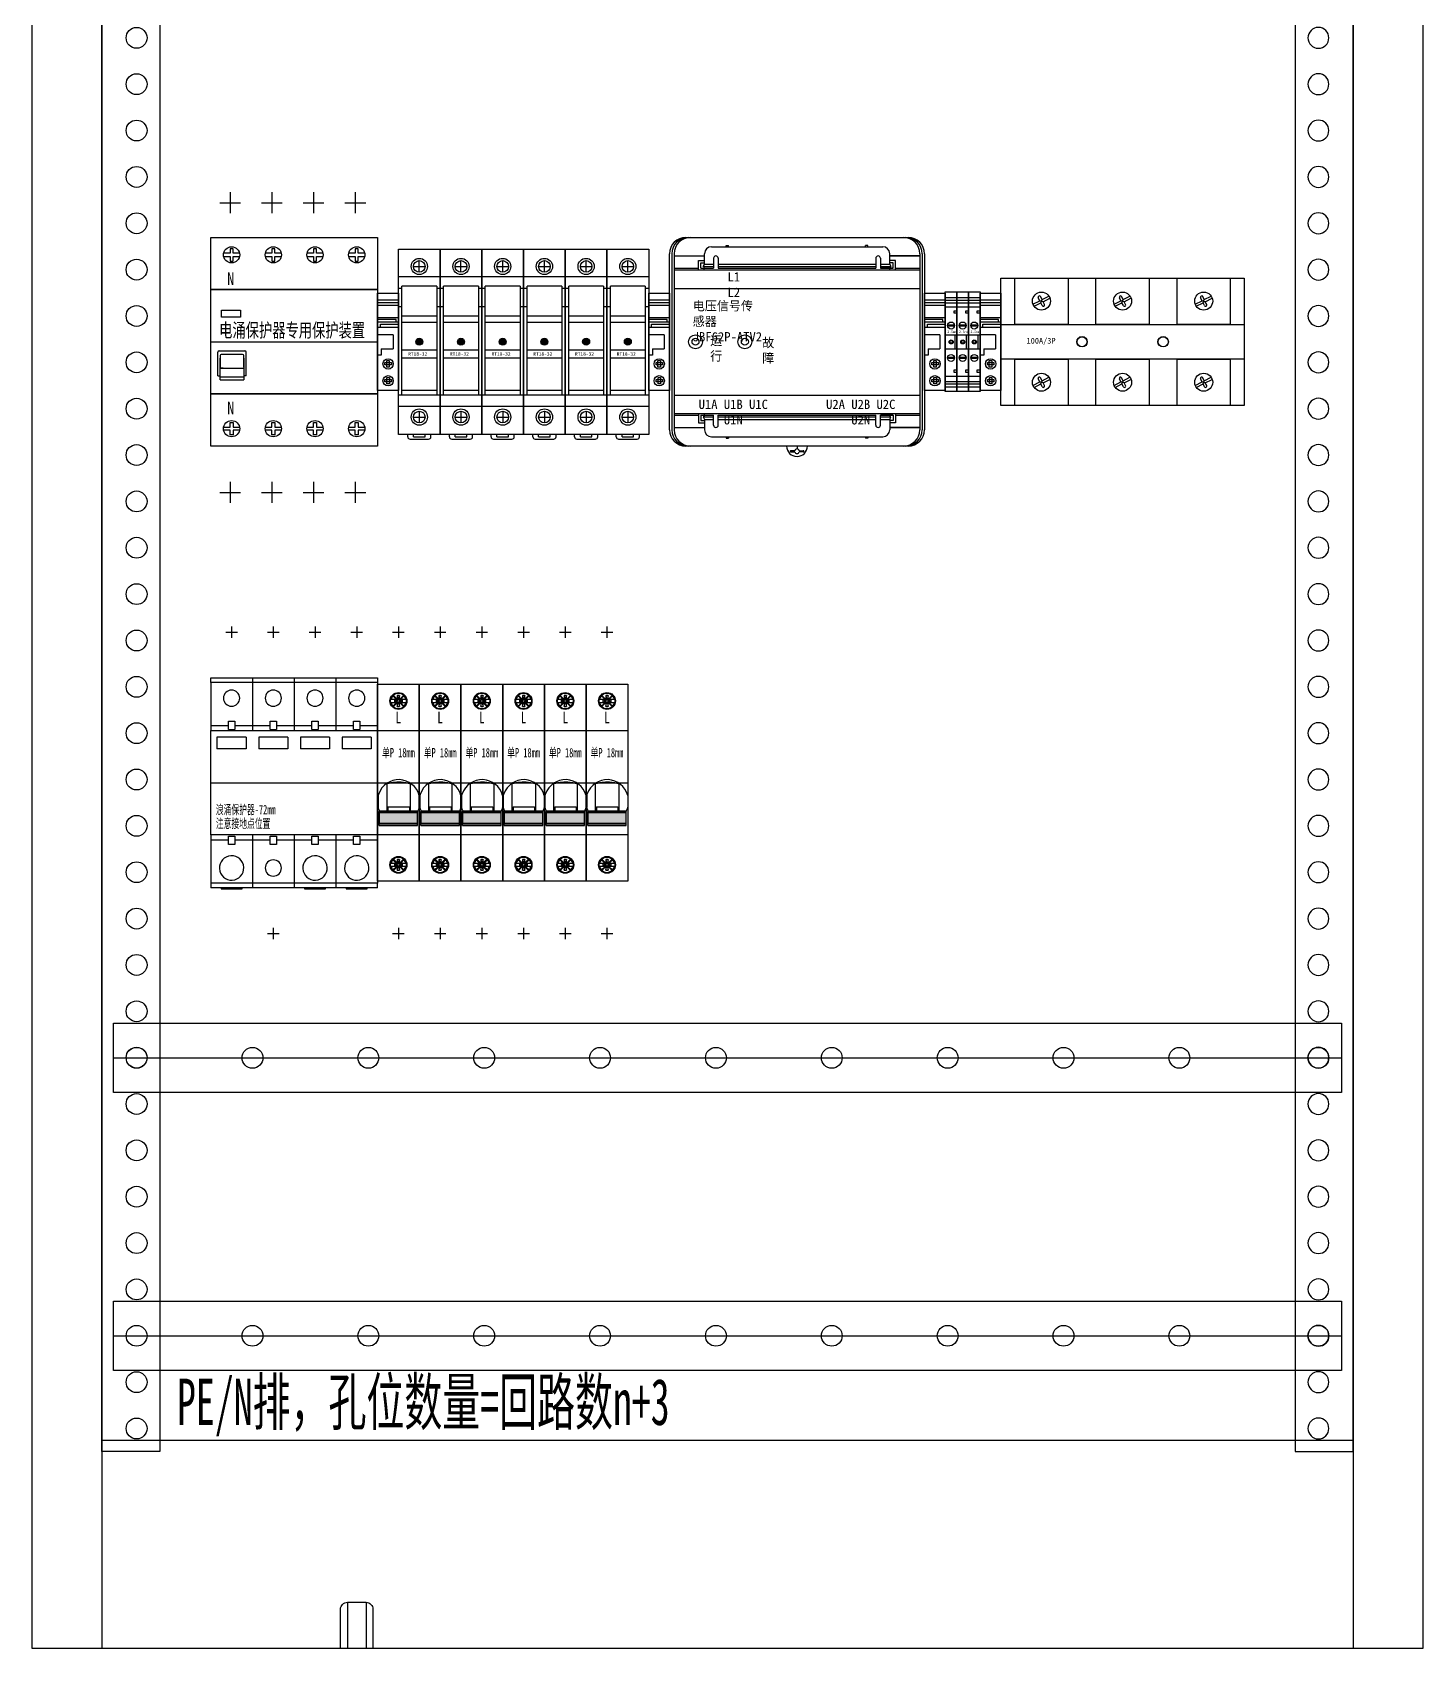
# Model space of a CAD drawing. Extents: x 1471623 to 1472223, y 398457 to 399857.
# Drawn here: x 1471623 to 1472223, y 398457 to 399154 of the extents above; entities that cross this region are included whole.
import ezdxf
from ezdxf.enums import TextEntityAlignment as Align

# ---------------------------------------------------------------- set-up
doc = ezdxf.new("R2010")
doc.units = 0
doc.header["$MEASUREMENT"] = 0
doc.linetypes.add('LYJS-XX', pattern=[0.35, 0.25, -0.1])
for name, color, linetype in [('dian', 7, 'Continuous'), ('LY-JS-BJ', 7, 'Continuous'), ('LY-JS-YQJ', 7, 'Continuous'), ('布置图', 20, 'Continuous'), ('照明平面设备层', 1, 'Continuous')]:
    doc.layers.add(name, color=color, linetype=linetype)
doc.layers.add('LY-二次控制图', color=7, linetype='Continuous', lineweight=18)
doc.styles.add('-宋体', font='', dxfattribs={"width": 0.65})
doc.styles.add('LY-SJ-元器件', font='', dxfattribs={"width": 0.6, "height": 4})
doc.styles.add('宋体', font='', dxfattribs={"width": 0.8, "height": 3.5})
doc.styles.get('-宋体').set_extended_font_data('NSimSun')
doc.styles.get('LY-SJ-元器件').set_extended_font_data('SimSun')
doc.styles.get('宋体').set_extended_font_data('SimSun')

# ---------------------------------------------------------------- blocks, each defined once
blk = doc.blocks.new('A$Ccfe704a4')
for p, q in [((-88.04, -6.11), (-88.04, -6.07)), ((-86.75, -6.15), (-86.75, -6.07)), ((-53.04, -6.11), (-53.04, -6.07)), ((-51.75, -6.15), (-51.75, -6.07)), ((-18.04, -6.11), (-18.04, -6.07)), ((-16.75, -6.15), (-16.75, -6.07)), ((-91.17, -11.31), (-88.21, -9.81)), ((-90.7, -12.2), (-87.76, -10.71)), ((-88.21, -9.81), (-88.87, -8.52)), ((-86.79, -10.22), (-88.21, -9.81)), ((-87.24, -9.32), (-87.9, -8.03)), ((-87.76, -10.71), (-87.24, -9.32)), ((-87.16, -11.89), (-87.76, -10.71)), ((-87.24, -9.32), (-84.33, -7.85)), ((-86.79, -10.22), (-83.88, -8.75)), ((-86.19, -11.4), (-86.79, -10.22)), ((-56.17, -11.31), (-53.21, -9.81)), ((-55.7, -12.2), (-52.76, -10.71)), ((-53.21, -9.81), (-53.87, -8.52)), ((-51.79, -10.22), (-53.21, -9.81)), ((-52.24, -9.32), (-52.9, -8.03)), ((-52.76, -10.71), (-52.24, -9.32)), ((-52.16, -11.89), (-52.76, -10.71)), ((-52.24, -9.32), (-49.33, -7.85)), ((-51.79, -10.22), (-48.88, -8.75)), ((-51.19, -11.4), (-51.79, -10.22)), ((-21.17, -11.31), (-18.21, -9.81)), ((-20.7, -12.2), (-17.76, -10.71)), ((-18.21, -9.81), (-18.87, -8.52)), ((-16.79, -10.22), (-18.21, -9.81)), ((-17.24, -9.32), (-17.9, -8.03)), ((-17.76, -10.71), (-17.24, -9.32)), ((-17.16, -11.89), (-17.76, -10.71)), ((-17.24, -9.32), (-14.33, -7.85)), ((-16.79, -10.22), (-13.88, -8.75)), ((-16.19, -11.4), (-16.79, -10.22)), ((-76, -20), (-64, -20)), ((-88.04, -41.11), (-88.04, -41.07)), ((-86.75, -41.15), (-86.75, -41.07)), ((-53.04, -41.11), (-53.04, -41.07)), ((-51.75, -41.15), (-51.75, -41.07)), ((-18.04, -41.11), (-18.04, -41.07)), ((-16.75, -41.15), (-16.75, -41.07)), ((-91.17, -46.31), (-88.21, -44.81)), ((-90.7, -47.2), (-87.76, -45.71)), ((-88.21, -44.81), (-88.87, -43.52)), ((-86.79, -45.22), (-88.21, -44.81)), ((-87.24, -44.32), (-87.9, -43.03)), ((-87.76, -45.71), (-87.24, -44.32)), ((-87.16, -46.89), (-87.76, -45.71)), ((-87.24, -44.32), (-84.33, -42.85)), ((-86.79, -45.22), (-83.88, -43.75)), ((-86.19, -46.4), (-86.79, -45.22)), ((-56.17, -46.31), (-53.21, -44.81)), ((-55.7, -47.2), (-52.76, -45.71)), ((-53.21, -44.81), (-53.87, -43.52)), ((-51.79, -45.22), (-53.21, -44.81)), ((-52.24, -44.32), (-52.9, -43.03)), ((-52.76, -45.71), (-52.24, -44.32)), ((-52.16, -46.89), (-52.76, -45.71)), ((-52.24, -44.32), (-49.33, -42.85)), ((-51.79, -45.22), (-48.88, -43.75)), ((-51.19, -46.4), (-51.79, -45.22)), ((-21.17, -46.31), (-18.21, -44.81)), ((-20.7, -47.2), (-17.76, -45.71)), ((-18.21, -44.81), (-18.87, -43.52)), ((-16.79, -45.22), (-18.21, -44.81)), ((-17.24, -44.32), (-17.9, -43.03)), ((-17.76, -45.71), (-17.24, -44.32)), ((-17.16, -46.89), (-17.76, -45.71)), ((-17.24, -44.32), (-14.33, -42.85)), ((-16.79, -45.22), (-13.88, -43.75)), ((-16.19, -46.4), (-16.79, -45.22))]:
    blk.add_line(p, q)
for points in [[(-105, 0), (0, 0), (0, -55), (-105, -55)], [(-99, 0), (-76, 0), (-76, -20), (-99, -20)], [(-64, 0), (-41, 0), (-41, -20), (-64, -20)], [(-29, 0), (-6, 0), (-6, -20), (-29, -20)], [(-105, -20), (0, -20), (0, -35), (-105, -35)], [(-99, -35), (-76, -35), (-76, -55), (-99, -55)], [(-64, -35), (-41, -35), (-41, -55), (-64, -55)], [(-29, -35), (-6, -35), (-6, -55), (-29, -55)]]:
    blk.add_lwpolyline(points, close=True)
for centre, radius in [((-87.5, -9.95), 3.88), ((-52.5, -9.95), 3.88), ((-17.5, -9.95), 3.88), ((-70, -27.5), 2.15), ((-35, -27.5), 2.15), ((-87.5, -44.95), 3.88), ((-52.5, -44.95), 3.88), ((-17.5, -44.95), 3.88)]:
    blk.add_circle(centre, radius)
for centre, start, end in [((-88.38, -8.27), 26.85649, 206.85649), ((-86.67, -11.65), 206.85649, 26.85649), ((-53.38, -8.27), 26.85649, 206.85649), ((-51.67, -11.65), 206.85649, 26.85649), ((-18.38, -8.27), 26.85649, 206.85649), ((-16.67, -11.65), 206.85649, 26.85649), ((-88.38, -43.27), 26.85649, 206.85649), ((-86.67, -46.65), 206.85649, 26.85649), ((-53.38, -43.27), 26.85649, 206.85649), ((-51.67, -46.65), 206.85649, 26.85649), ((-18.38, -43.27), 26.85649, 206.85649), ((-16.67, -46.65), 206.85649, 26.85649)]:
    blk.add_arc(centre, 0.545, start, end)
at = {"insert": (-93.93, -25.82), "char_height": 2.5, "width": 3.1179, "attachment_point": 1}
blk.add_mtext('100A/3P', dxfattribs=at)
blk = doc.blocks.new('TC100A 3P')
at = {"color": 6}
for centre in [(35.36, 27.17), (70.36, 27.17)]:
    blk.add_circle(centre, 2.25, dxfattribs=at)
at = {"color": 0}
blk.add_blockref('A$Ccfe704a4', (105.36, 54.67), dxfattribs=at)
blk = doc.blocks.new('端子堵头')
at = {"layer": 'LY-JS-YQJ'}
for p, q in [((0, 39.03), (9, 39.03)), ((0, 37.96), (9, 37.96)), ((0, 36.73), (9, 36.73)), ((0, 35), (0, 24)), ((9, 35), (9, 24)), ((0, 31.48), (9, 31.48)), ((7.97, 30.59), (0, 30.59)), ((0, 29.53), (9, 29.53)), ((1.25, 27.32), (1.25, 28.56)), ((1.25, 28.56), (9, 28.56)), ((7.97, 29.53), (7.97, 30.59)), ((9, 34.58), (9, 33.47)), ((0, 27.32), (9, 27.32)), ((6.66, 24), (0, 24)), ((6.66, 24), (6.66, 18)), ((1.59, 15.27), (0, 15.27)), ((1.59, 18), (1.59, 15.27)), ((1.59, 18), (6.66, 18))]:
    blk.add_line(p, q, dxfattribs=at)
for points in [[(0, 42), (9, 42), (9, 0), (0, 0)], [(3.2, 12.05), (6.01, 12.05), (6.01, 10.99), (3.2, 10.99)], [(5.06, 12.84), (5.06, 10.03), (3.99, 10.03), (3.99, 12.84)], [(3.2, 4.76), (6.01, 4.76), (6.01, 3.69), (3.2, 3.69)], [(5.13, 5.6), (5.13, 2.79), (4.06, 2.79), (4.06, 5.6)]]:
    blk.add_lwpolyline(points, close=True, dxfattribs=at)
for centre in [(4.54, 11.43), (4.54, 4.14)]:
    blk.add_circle(centre, 2.23, dxfattribs=at)
blk = doc.blocks.new('A$C63FD753C')
at = {"layer": 'LY-JS-YQJ'}
for p, q in [((9, 19.03), (14, 19.03)), ((9, 17.96), (14, 17.96)), ((9, 16.73), (14, 16.73)), ((14, 19.03), (19, 19.03)), ((14, 17.96), (19, 17.96)), ((14, 16.73), (19, 16.73)), ((14, 13.21), (12.66, 13.21)), ((12.66, 13.21), (12.66, 12.43)), ((12.66, 12.43), (14, 12.43)), ((19, 13.21), (17.66, 13.21)), ((17.66, 13.21), (17.66, 12.43)), ((17.66, 12.43), (19, 12.43)), ((9, 3), (14, 3)), ((13.07, 3), (13.07, -3)), ((14, 3), (19, 3)), ((18.07, 3), (18.07, -3)), ((9, -3), (14, -3)), ((14, -3), (19, -3)), ((14, -12.33), (12.66, -12.33)), ((12.66, -12.33), (12.66, -13.11)), ((12.66, -13.11), (14, -13.11)), ((19, -12.33), (17.66, -12.33)), ((17.66, -12.33), (17.66, -13.11)), ((17.66, -13.11), (19, -13.11)), ((9, -17.12), (14, -17.12)), ((9, -18.19), (14, -18.19)), ((9, -19.42), (14, -19.42)), ((14, -17.12), (19, -17.12)), ((14, -18.19), (19, -18.19)), ((14, -19.42), (19, -19.42))]:
    blk.add_line(p, q, dxfattribs=at)
at = {"layer": 'LY-JS-YQJ', "color": 30, "true_color": 0xf8991e}
for p, q in [((19, 19.03), (24, 19.03)), ((19, 17.96), (24, 17.96)), ((19, 16.73), (24, 16.73)), ((19, 12.43), (19, 11.32)), ((24, 13.21), (22.66, 13.21)), ((22.66, 13.21), (22.66, 12.43)), ((22.66, 12.43), (24, 12.43)), ((24, 12.43), (24, 11.32)), ((19, 3), (24, 3)), ((23.07, 3), (23.07, -3)), ((19, -3), (24, -3)), ((24, -12.33), (22.66, -12.33)), ((22.66, -12.33), (22.66, -13.11)), ((22.66, -13.11), (24, -13.11)), ((19, -17.12), (24, -17.12)), ((19, -18.19), (24, -18.19)), ((19, -19.42), (24, -19.42))]:
    blk.add_line(p, q, dxfattribs=at)
at = {"layer": 'LY-JS-YQJ'}
for points in [[(9, 21.5), (14, 21.5), (14, -21.5), (9, -21.5)], [(14, 21.5), (19, 21.5), (19, -21.5), (14, -21.5)], [(9, 15), (14, 15), (14, -15), (9, -15)], [(14, 15), (19, 15), (19, -15), (14, -15)], [(10.47, 7.3), (12.53, 7.3), (12.53, 6.79), (10.47, 6.79)], [(15.47, 7.3), (17.53, 7.3), (17.53, 6.79), (15.47, 6.79)], [(10.47, -6.71), (12.53, -6.71), (12.53, -7.23), (10.47, -7.23)], [(15.47, -6.71), (17.53, -6.71), (17.53, -7.23), (15.47, -7.23)]]:
    blk.add_lwpolyline(points, close=True, dxfattribs=at)
at = {"layer": 'LY-JS-YQJ', "color": 30, "true_color": 0xf8991e}
for points in [[(19, 21.5), (24, 21.5), (24, -21.5), (19, -21.5)], [(19, 15), (24, 15), (24, -15), (19, -15)], [(20.47, 7.3), (22.53, 7.3), (22.53, 6.79), (20.47, 6.79)], [(20.47, -6.71), (22.53, -6.71), (22.53, -7.23), (20.47, -7.23)]]:
    blk.add_lwpolyline(points, close=True, dxfattribs=at)
at = {"layer": 'LY-JS-YQJ'}
for centre, radius in [((11.5, 7), 1.5), ((16.5, 7), 1.5), ((11.52, -0.08), 0.879), ((11.52, -0.08), 0.879), ((11.52, -0.08), 0.59), ((16.52, -0.08), 0.879), ((16.52, -0.08), 0.879), ((16.52, -0.08), 0.59), ((11.5, -7), 1.5), ((16.5, -7), 1.5)]:
    blk.add_circle(centre, radius, dxfattribs=at)
at = {"layer": 'LY-JS-YQJ', "color": 30, "true_color": 0xf8991e}
for centre, radius in [((21.5, 7), 1.5), ((21.52, -0.08), 0.879), ((21.52, -0.08), 0.879), ((21.52, -0.08), 0.59), ((21.5, -7), 1.5)]:
    blk.add_circle(centre, radius, dxfattribs=at)
at = {"layer": 'LY-JS-YQJ', "lineweight": -3}
for p in [(0, -21), (24, -21)]:
    blk.add_blockref('端子堵头', p, dxfattribs=at)
at = {"layer": 'LY-JS-YQJ', "char_height": 1, "width": 2.5692, "attachment_point": 1}
for insert in [(9.91, 4.81), (14.91, 4.81)]:
    blk.add_mtext('2.5mm', dxfattribs=dict(at, insert=insert))
at = {"layer": 'LY-JS-YQJ', "color": 30, "true_color": 0xf8991e, "insert": (19.91, 4.81), "char_height": 1, "width": 2.5692, "attachment_point": 1}
blk.add_mtext('2.5mm', dxfattribs=at)
blk = doc.blocks.new('JBF62P-ATV2')
for p, q in [((7, 45), (103, 45)), ((0, -38), (0, 38)), ((1, 38), (1, -38)), ((2, 38), (2, -38)), ((2.07, 37), (15.07, 37)), ((2.07, 37), (15.07, 37)), ((12.5, 31), (12.5, 35)), ((12.5, 35), (15.07, 35)), ((15.07, 33.5), (15.07, 38)), ((18.07, 41), (92, 41)), ((19, 36), (19, 31.7)), ((21, 36), (21, 31.7)), ((24.5, 41.6), (25.5, 41.6)), ((24.5, 41), (24.5, 41.6)), ((24.5, 41.1), (25.5, 41.1)), ((24.5, 41), (24.5, 41.1)), ((25.5, 41), (25.5, 41.6)), ((25.5, 41), (25.5, 41.1)), ((85.5, 41.6), (84.5, 41.6)), ((84.5, 41), (84.5, 41.6)), ((85.5, 41), (85.5, 41.6)), ((89, 36), (89, 31.7)), ((91, 36), (91, 31.7)), ((97.5, 35), (94.93, 35)), ((95, 33.5), (95, 38)), ((95, 37), (108, 37)), ((108, 37), (95, 37)), ((97.5, 31), (97.5, 35)), ((108, 38), (108, -38)), ((109, 38), (109, -38)), ((110, 38), (110, -38)), ((2, 31.7), (12.5, 31.7)), ((2, 31), (108, 31)), ((13.5, 34), (15.07, 34)), ((13.5, 31.7), (13.5, 34)), ((13.5, 31.7), (19, 31.7)), ((14.57, 32.4), (15.07, 33.5)), ((15.07, 32.4), (14.57, 32.4)), ((15, 31), (15, 32.4)), ((15.07, 33.5), (19, 33.5)), ((15.07, 32.4), (19, 32.4)), ((21, 33.5), (89, 33.5)), ((21, 32.4), (89, 32.4)), ((21, 31.7), (89, 31.7)), ((91, 33.5), (95, 33.5)), ((91, 32.4), (95.5, 32.4)), ((91, 31.7), (96.5, 31.7)), ((96.5, 31.7), (91, 31.7)), ((96.5, 34), (94.93, 34)), ((95, 33.5), (95.5, 32.4)), ((95, 31), (95, 32.4)), ((96.5, 31.7), (96.5, 34)), ((97.5, 31.7), (108, 31.7)), ((2, 23), (108, 23)), ((2, -23), (108, -23)), ((2, -31), (108, -31)), ((2, -31.7), (12.5, -31.7)), ((12.5, -31), (12.5, -35)), ((13.5, -31.7), (19, -31.7)), ((13.5, -31.7), (13.5, -34)), ((13.5, -34), (15.07, -34)), ((15.07, -32.4), (14.57, -32.4)), ((14.57, -32.4), (15.07, -33.5)), ((15, -31), (15, -32.4)), ((15.07, -32.4), (19, -32.4)), ((15.07, -33.5), (19, -33.5)), ((15.07, -33.5), (15.07, -38)), ((19, -36), (19, -31.7)), ((21, -36), (21, -31.7)), ((21, -31.7), (89, -31.7)), ((21, -32.4), (89, -32.4)), ((21, -33.5), (89, -33.5)), ((89, -36), (89, -31.7)), ((96.5, -31.7), (91, -31.7)), ((91, -36), (91, -31.7)), ((91, -31.7), (96.5, -31.7)), ((91, -32.4), (95.5, -32.4)), ((91, -33.5), (95, -33.5)), ((96.5, -34), (94.93, -34)), ((95, -31), (95, -32.4)), ((95, -33.5), (95.5, -32.4)), ((95, -33.5), (95, -38)), ((96.5, -31.7), (96.5, -34)), ((97.5, -31), (97.5, -35)), ((97.5, -31.7), (108, -31.7)), ((2.07, -37), (15.07, -37)), ((2.07, -37), (15.07, -37)), ((12.5, -35), (15.07, -35)), ((18.07, -41), (92, -41)), ((24.5, -41), (24.5, -41.6)), ((24.5, -41.6), (25.5, -41.6)), ((25.5, -41), (25.5, -41.6)), ((84.5, -41), (84.5, -41.6)), ((85.5, -41.6), (84.5, -41.6)), ((85.5, -41), (85.5, -41.6)), ((97.5, -35), (94.93, -35)), ((108, -37), (95, -37)), ((95, -37), (108, -37)), ((103, -45), (7, -45)), ((54.03, -47), (52.3, -47)), ((52.3, -47.5), (54.03, -47.5)), ((55, -45), (55, -46.25)), ((55.97, -47), (57.7, -47)), ((57.7, -47.5), (55.97, -47.5))]:
    blk.add_line(p, q)
for centre, radius in [((11.2, 0), 3), ((11.2, 0), 1.5), ((32.5, 0), 3), ((32.5, 0), 1.5)]:
    blk.add_circle(centre, radius)
for centre, radius, start, end in [((7, 38), 7, 90, 180), ((8, 38), 7, 90, 180), ((9, 38), 7, 90, 180), ((101, 38), 7, 0, 90), ((102, 38), 7, 0, 90), ((103, 38), 7, 0, 90), ((18.07, 38), 3, 90, 180), ((20, 36), 1, 0, 180), ((90, 36), 1, 0, 180), ((92, 38), 3, 0, 90), ((7, -38), 7, 180, 270), ((8, -38), 7, 180, 270), ((9, -38), 7, 180, 270), ((18.07, -38), 3, 180, 270), ((20, -36), 1, 180, 0), ((90, -36), 1, 180, 0), ((92, -38), 3, 270, 0), ((101, -38), 7, 270, 0), ((102, -38), 7, 270, 0), ((103, -38), 7, 270, 0), ((55, -45), 4.5, 180, 0), ((52.3, -47.25), 0.25, 90, 270), ((55, -47.25), 1, 14.47751, 165.52249), ((55, -47.25), 1, 14.47751, 165.52249), ((55, -47.25), 1, 14.47751, 165.52249), ((55, -47.25), 1, 194.47751, 345.52249), ((55, -47.25), 1, 270, 345.52249), ((55, -47.25), 1, 270, 345.52249), ((57.7, -47.25), 0.25, 270, 90)]:
    blk.add_arc(centre, radius, start, end)
at = {"char_height": 4}
for s, width, insert, attachment_point in [('L1    L2', 20, (25, 30), 1), ('电压信号传感器\\PJBF62P-ATV2', 27.5, (10, 17.5), 1), ('运行', 7.5, (17.5, 2.5), 1), ('故障', 7.5, (40, 1.63), 1), ('\\pxqc;U1A U1B U1C U1N', 35, (10, -25), 1), ('\\pxqc;U2A U2B U2C U2N', 35, (100, -25), 3)]:
    blk.add_mtext_dynamic_manual_height_columns(s, width=width, gutter_width=12.5, heights=[0], dxfattribs=dict(at, insert=insert, attachment_point=attachment_point))
blk = doc.blocks.new('RT18保险 正视图')
at = {"layer": 'LY-JS-YQJ'}
blk.add_hatch(color=1, dxfattribs=at).paths.add_polyline_path([(1.5, -40, 1), (-1.5, -40, 1)])
for p, q in [((-9, -80), (-9, 0)), ((-9, 0), (9, 0)), ((9, 0), (9, -80)), ((0, -10.01), (0, -5.01)), ((9, -12.01), (-9, -12.01)), ((-2.5, -7.51), (2.5, -7.51)), ((-7.5, -17), (-9, -17)), ((7.5, -16), (-7.5, -16)), ((-7.5, -63), (-7.5, -16)), ((7.5, -16), (7.5, -63)), ((9, -17), (7.5, -17)), ((-7.5, -25), (-9, -25)), ((9, -25), (7.5, -25)), ((7.5, -29), (-7.5, -29)), ((7.5, -31.75), (-7.5, -31.75)), ((-7.5, -43.5), (7.5, -43.5)), ((-7.5, -46.9), (7.5, -46.9)), ((7.5, -61), (-7.5, -61)), ((9, -63), (-9, -63)), ((9, -67.99), (-9, -67.99)), ((-2.5, -72.49), (2.5, -72.49)), ((0, -69.99), (0, -74.99)), ((9, -80), (-9, -80)), ((-5, -81), (-5, -80)), ((-4, -82), (4, -82)), ((-2.5, -81), (-2.5, -80)), ((-2.5, -81), (2.5, -81)), ((2.5, -81), (2.5, -80)), ((5, -81), (5, -80))]:
    blk.add_line(p, q, dxfattribs=at)
for centre, radius in [((0, -7.51), 3.5), ((0, -7.51), 2.5), ((0, -72.49), 3.5), ((0, -72.49), 2.5)]:
    blk.add_circle(centre, radius, dxfattribs=at)
at = {"layer": 'LY-JS-YQJ', "color": 1}
blk.add_circle((0, -40), 1.5, dxfattribs=at)
at = {"layer": 'LY-JS-YQJ'}
for centre, start, end in [((-4, -81), 180, 270), ((4, -81), 270, 0)]:
    blk.add_arc(centre, 1, start, end, dxfattribs=at)
at = {"layer": 'LY-JS-YQJ', "insert": (-4.8, -44.5), "char_height": 1.5, "width": 12.3, "attachment_point": 1}
blk.add_mtext('RT18-32', dxfattribs=at)
blk = doc.blocks.new('RT18-32X-6A')
at = {"layer": 'LY-JS-YQJ'}
blk.add_blockref('RT18保险 正视图', (9, 80), dxfattribs=at)
blk = doc.blocks.new('A$C1DDE3F93')
at = {"layer": 'LY-二次控制图', "lineweight": -3}
for name, p in [('RT18-32X-6A', (9, -40)), ('RT18-32X-6A', (27, -40)), ('RT18-32X-6A', (45, -40)), ('RT18-32X-6A', (63, -40)), ('RT18-32X-6A', (81, -40)), ('RT18-32X-6A', (99, -40)), ('端子堵头', (0, -21)), ('端子堵头', (117, -21))]:
    blk.add_blockref(name, p, dxfattribs=at)
blk = doc.blocks.new('浪涌保护器 72mm-2022.1')
at = {"color": 1, "linetype": 'ByBlock'}
for p, q in [((6.5, 65), (11.5, 65)), ((9, 67.5), (9, 62.5)), ((24.5, 65), (29.5, 65)), ((27, 67.5), (27, 62.5)), ((42.5, 65), (47.5, 65)), ((45, 67.5), (45, 62.5)), ((60.5, 65), (65.5, 65)), ((63, 67.5), (63, 62.5)), ((0, 0), (72, 0)), ((27, -62.5), (27, -67.5)), ((24.5, -65), (29.5, -65))]:
    blk.add_line(p, q, dxfattribs=at)
at = {"color": 0, "linetype": 'Continuous', "lineweight": 25}
for p, q in [((0, 43.3), (0, 45.3)), ((0, 45.3), (18, 45.3)), ((0, 43.3), (0, 22.5)), ((18, 43.3), (0, 43.3)), ((18, 45.3), (18, 22.5)), ((18, 45.3), (36, 45.3)), ((36, 43.3), (18, 43.3)), ((36, 45.3), (54, 45.3)), ((36, 45.3), (36, 22.5)), ((54, 43.3), (36, 43.3)), ((54, 45.3), (72, 45.3)), ((54, 45.3), (54, 22.5)), ((72, 43.3), (54, 43.3)), ((72, 45.3), (72, 43.3)), ((72, 43.3), (72, 22.5)), ((7.65, 24.65), (0, 24.65)), ((7.65, 23), (7.65, 26.65)), ((7.65, 26.65), (10.35, 26.65)), ((10.35, 26.65), (10.35, 23)), ((18, 24.65), (10.35, 24.65)), ((25.65, 24.65), (18, 24.65)), ((25.65, 26.65), (28.35, 26.65)), ((25.65, 23), (25.65, 26.65)), ((28.35, 26.65), (28.35, 23)), ((36, 24.65), (28.35, 24.65)), ((43.65, 24.65), (36, 24.65)), ((43.65, 23), (43.65, 26.65)), ((43.65, 26.65), (46.35, 26.65)), ((46.35, 26.65), (46.35, 23)), ((54, 24.65), (46.35, 24.65)), ((61.65, 24.65), (54, 24.65)), ((61.65, 23), (61.65, 26.65)), ((61.65, 26.65), (64.35, 26.65)), ((64.35, 26.65), (64.35, 23)), ((72, 24.65), (64.35, 24.65)), ((15.3, 19.65), (2.7, 19.65)), ((2.7, 19.65), (2.7, 14.65)), ((15.3, 14.65), (2.7, 14.65)), ((15.3, 19.65), (15.3, 14.65)), ((33.3, 19.65), (20.7, 19.65)), ((20.7, 19.65), (20.7, 14.65)), ((33.3, 14.65), (20.7, 14.65)), ((33.3, 19.65), (33.3, 14.65)), ((51.3, 19.65), (38.7, 19.65)), ((38.7, 19.65), (38.7, 14.65)), ((51.3, 14.65), (38.7, 14.65)), ((51.3, 19.65), (51.3, 14.65)), ((69.3, 19.65), (56.7, 19.65)), ((56.7, 19.65), (56.7, 14.65)), ((69.3, 14.65), (56.7, 14.65)), ((69.3, 19.65), (69.3, 14.65)), ((0, -22.5), (0, -43.3)), ((0, -24.65), (7.65, -24.65)), ((7.65, -26.65), (7.65, -23)), ((10.35, -26.65), (7.65, -26.65)), ((10.35, -23), (10.35, -26.65)), ((10.35, -24.65), (18, -24.65)), ((18, -22.5), (18, -45.3)), ((18, -24.65), (25.65, -24.65)), ((25.65, -26.65), (25.65, -23)), ((28.35, -26.65), (25.65, -26.65)), ((28.35, -23), (28.35, -26.65)), ((28.35, -24.65), (36, -24.65)), ((36, -22.5), (36, -45.3)), ((36, -24.65), (43.65, -24.65)), ((43.65, -26.65), (43.65, -23)), ((46.35, -26.65), (43.65, -26.65)), ((46.35, -23), (46.35, -26.65)), ((46.35, -24.65), (54, -24.65)), ((54, -22.5), (54, -45.3)), ((54, -24.65), (61.65, -24.65)), ((61.65, -26.65), (61.65, -23)), ((64.35, -26.65), (61.65, -26.65)), ((64.35, -23), (64.35, -26.65)), ((64.35, -24.65), (72, -24.65)), ((72, -22.5), (72, -43.3)), ((0, -43.3), (0, -45.3)), ((18, -43.3), (0, -43.3)), ((18, -45.3), (0, -45.3)), ((4.5, -45.3), (4.5, -45.8)), ((4.5, -45.8), (13.5, -45.8)), ((13.5, -45.8), (13.5, -45.3)), ((36, -43.3), (18, -43.3)), ((36, -45.3), (18, -45.3)), ((54, -43.3), (36, -43.3)), ((54, -45.3), (36, -45.3)), ((40.5, -45.3), (40.5, -45.8)), ((40.5, -45.8), (49.5, -45.8)), ((49.5, -45.8), (49.5, -45.3)), ((72, -43.3), (54, -43.3)), ((72, -45.3), (54, -45.3)), ((58.5, -45.3), (58.5, -45.8)), ((58.5, -45.8), (67.5, -45.8)), ((67.5, -45.8), (67.5, -45.3)), ((72, -45.3), (72, -43.3))]:
    blk.add_line(p, q, dxfattribs=at)
at = {"color": 0}
for p, q in [((7.65, 23), (10.35, 23)), ((25.65, 23), (28.35, 23)), ((43.65, 23), (46.35, 23)), ((61.65, 23), (64.35, 23)), ((7.65, -23), (10.35, -23)), ((25.65, -23), (28.35, -23)), ((43.65, -23), (46.35, -23)), ((61.65, -23), (64.35, -23))]:
    blk.add_line(p, q, dxfattribs=at)
at = {"color": 0, "linetype": 'ByBlock'}
blk.add_lwpolyline([(0, 22.5), (72, 22.5), (72, -22.5), (0, -22.5)], close=True, dxfattribs=at)
at = {"color": 0, "linetype": 'Continuous', "lineweight": 25}
for centre, radius, start, end in [((9, 36.52), 3.5, 0, 180), ((9, 36.52), 3.5, 180, 0), ((27, 36.52), 3.5, 0, 180), ((27, 36.52), 3.5, 180, 0), ((45, 36.52), 3.5, 0, 180), ((45, 36.52), 3.5, 180, 0), ((63, 36.52), 3.5, 0, 180), ((63, 36.52), 3.5, 180, 0), ((9, -36.75), 5.25, 93.07126, 273.07126), ((9, -36.75), 5.25, 273.07126, 93.07126), ((27, -36.75), 3.5, 0, 180), ((45, -36.75), 5.25, 93.07126, 273.07126), ((45, -36.75), 5.25, 273.07126, 93.07126), ((63, -36.75), 5.25, 93.07126, 273.07126), ((63, -36.75), 5.25, 273.07126, 93.07126), ((27, -36.75), 3.5, 180, 0)]:
    blk.add_arc(centre, radius, start, end, dxfattribs=at)
at = {"color": 4, "linetype": 'ByBlock', "style": 'LY-SJ-元器件', "width": 0.6}
for s, p in [('浪涌保护器-72mm', (2.21, -13.55)), ('注意接地点位置', (2.21, -19.51))]:
    blk.add_text(s, height=4, dxfattribs=at).set_placement(p)
blk = doc.blocks.new('微端1P-18mm-2022.1')
h = blk.add_hatch(color=0)
h.dxf.hatch_style = 1
h.paths.add_polyline_path([(17.3, -17.47), (17.3, -12.97), (0.7, -12.97), (0.7, -17.47)])
at = {"color": 1}
for p, q in [((6.5, 65), (11.5, 65)), ((9, 67.5), (9, 62.5)), ((0, 0), (18, 0)), ((9, -62.5), (9, -67.5)), ((6.5, -65), (11.5, -65))]:
    blk.add_line(p, q, dxfattribs=at)
at = {"color": 0}
for p, q in [((0, -42.5), (0, 42.5)), ((0, 42.5), (18, 42.5)), ((18, 42.5), (18, -42.5)), ((0, 22.5), (18, 22.5)), ((18, -22.5), (0, -22.5)), ((18, -42.5), (0, -42.5))]:
    blk.add_line(p, q, dxfattribs=at)
at = {"color": 0, "linetype": 'Continuous', "lineweight": 25}
for p, q in [((7.95, 35.91), (5.59, 35.91)), ((6.7, 37.82), (6.49, 37.61)), ((6.49, 37.61), (6.6, 37.5)), ((6.6, 37.5), (8.15, 35.95)), ((6.81, 37.71), (6.7, 37.82)), ((8.39, 36.13), (6.81, 37.71)), ((7.25, 35.91), (7.25, 34.71)), ((7.25, 35.91), (8, 35.46)), ((7.25, 34.71), (8, 35.16)), ((8, 35.46), (8, 35.16)), ((8.25, 35.46), (8, 35.46)), ((8, 35.16), (8.25, 35.16)), ((8.5, 37.66), (8.85, 36.31)), ((8.5, 37.66), (8.5, 36.46)), ((9.5, 37.66), (8.5, 37.66)), ((8.5, 36.46), (8.85, 35.96)), ((9.15, 36.31), (8.85, 36.31)), ((8.85, 36.31), (8.85, 35.96)), ((9.5, 37.66), (9.15, 36.31)), ((9.5, 36.46), (9.15, 35.96)), ((9.15, 35.96), (9.15, 36.31)), ((9.5, 36.46), (9.5, 37.66)), ((11.19, 37.71), (9.61, 36.13)), ((10, 35.46), (9.75, 35.46)), ((9.75, 35.16), (10, 35.16)), ((9.85, 35.95), (11.4, 37.5)), ((10.75, 35.91), (10, 35.46)), ((10, 35.16), (10, 35.46)), ((10.75, 34.71), (10, 35.16)), ((12.42, 35.91), (10.05, 35.91)), ((10.75, 34.71), (10.75, 35.91)), ((11.3, 37.82), (11.19, 37.71)), ((11.51, 37.61), (11.3, 37.82)), ((11.4, 37.5), (11.51, 37.61)), ((5.58, 34.71), (7.95, 34.71)), ((6.6, 33.12), (6.49, 33.01)), ((6.49, 33.01), (6.7, 32.8)), ((8.15, 34.67), (6.6, 33.12)), ((6.7, 32.8), (6.81, 32.91)), ((6.81, 32.91), (8.39, 34.49)), ((8.5, 34.16), (8.85, 34.65)), ((8.5, 32.96), (8.85, 34.31)), ((8.5, 34.16), (8.5, 32.96)), ((8.5, 32.96), (9.5, 32.96)), ((8.85, 34.65), (8.85, 34.31)), ((8.85, 34.31), (9.15, 34.31)), ((9, 31.81), (9, 32.06)), ((9.15, 34.31), (9.15, 34.66)), ((9.5, 34.16), (9.15, 34.66)), ((9.15, 34.31), (9.5, 32.96)), ((9.5, 32.96), (9.5, 34.16)), ((9.61, 34.49), (11.19, 32.91)), ((11.4, 33.12), (9.85, 34.67)), ((10.05, 34.71), (12.41, 34.71)), ((11.19, 32.91), (11.3, 32.8)), ((11.3, 32.8), (11.51, 33.01)), ((11.51, 33.01), (11.4, 33.12)), ((0.25, -5.47), (0.25, -10.49)), ((4.1, -12.22), (4.1, -0.35)), ((14.1, -0.35), (14.1, -12.22)), ((17.95, -5.47), (17.95, -10.49)), ((0.7, -12.22), (0.7, -12.44)), ((17.3, -12.22), (0.7, -12.22)), ((17.3, -12.44), (0.7, -12.44)), ((0.7, -18.44), (0.7, -12.44)), ((17.3, -12.97), (0.7, -12.97)), ((0.7, -12.97), (0.7, -17.47)), ((4.45, -10.38), (13.75, -10.38)), ((4.45, -10.38), (4.45, -12.22)), ((13.75, -10.38), (13.75, -12.22)), ((17.3, -12.44), (17.3, -12.22)), ((17.3, -18.44), (17.3, -12.44)), ((17.3, -17.47), (17.3, -12.97)), ((0.7, -17.47), (17.3, -17.47)), ((0.7, -18.13), (17.3, -18.13)), ((0.7, -18.44), (17.3, -18.44)), ((7.95, -34.8), (5.59, -34.8)), ((6.7, -32.89), (6.49, -33.1)), ((6.49, -33.1), (6.6, -33.21)), ((6.6, -33.21), (8.15, -34.76)), ((6.81, -33), (6.7, -32.89)), ((8.39, -34.58), (6.81, -33)), ((7.25, -34.8), (7.25, -36)), ((7.25, -34.8), (8, -35.25)), ((8.5, -33.05), (8.85, -34.4)), ((8.5, -33.05), (8.5, -34.25)), ((9.5, -33.05), (8.5, -33.05)), ((8.5, -34.25), (8.85, -34.75)), ((9.15, -34.4), (8.85, -34.4)), ((8.85, -34.4), (8.85, -34.75)), ((9.5, -33.05), (9.15, -34.4)), ((9.5, -34.25), (9.15, -34.75)), ((9.15, -34.75), (9.15, -34.4)), ((9.5, -34.25), (9.5, -33.05)), ((11.19, -33), (9.61, -34.58)), ((9.85, -34.76), (11.4, -33.21)), ((10.75, -34.8), (10, -35.25)), ((12.42, -34.8), (10.05, -34.8)), ((10.75, -36), (10.75, -34.8)), ((11.3, -32.89), (11.19, -33)), ((11.51, -33.1), (11.3, -32.89)), ((11.4, -33.21), (11.51, -33.1)), ((5.58, -36), (7.95, -36)), ((6.6, -37.59), (6.49, -37.7)), ((6.49, -37.7), (6.7, -37.91)), ((8.15, -36.04), (6.6, -37.59)), ((6.7, -37.91), (6.81, -37.8)), ((6.81, -37.8), (8.39, -36.22)), ((7.25, -36), (8, -35.55)), ((8, -35.25), (8, -35.55)), ((8.25, -35.25), (8, -35.25)), ((8, -35.55), (8.25, -35.55)), ((8.5, -36.55), (8.85, -36.05)), ((8.5, -37.75), (8.85, -36.4)), ((8.5, -36.55), (8.5, -37.75)), ((8.5, -37.75), (9.5, -37.75)), ((8.85, -36.05), (8.85, -36.4)), ((8.85, -36.4), (9.15, -36.4)), ((9, -38.9), (9, -38.65)), ((9.15, -36.4), (9.15, -36.05)), ((9.5, -36.55), (9.15, -36.05)), ((9.15, -36.4), (9.5, -37.75)), ((9.5, -37.75), (9.5, -36.55)), ((9.61, -36.22), (11.19, -37.8)), ((10, -35.25), (9.75, -35.25)), ((9.75, -35.55), (10, -35.55)), ((11.4, -37.59), (9.85, -36.04)), ((10, -35.55), (10, -35.25)), ((10.75, -36), (10, -35.55)), ((10.05, -36), (12.41, -36)), ((11.19, -37.8), (11.3, -37.91)), ((11.3, -37.91), (11.51, -37.7)), ((11.51, -37.7), (11.4, -37.59))]:
    blk.add_line(p, q, dxfattribs=at)
for points in [[(8.85, 35.96, -0.008657), (8.83, 35.88, -0.023793), (8.8, 35.81, -0.091571), (8.7, 35.65, -0.078411), (8.54, 35.53, -0.073505), (8.41, 35.48, -0.017685), (8.36, 35.47, -0.010456), (8.3, 35.46, -0.005778), (8.25, 35.46)], [(8.25, 35.16, -0.00869), (8.33, 35.15, -0.023887), (8.41, 35.14, -0.086312), (8.57, 35.07, -0.089889), (8.74, 34.92, -0.067544), (8.8, 34.81, -0.017754), (8.82, 34.76, -0.010496), (8.84, 34.71, -0.005799), (8.85, 34.65)], [(9.75, 35.46, -0.008656), (9.67, 35.47, -0.023792), (9.59, 35.48, -0.085963), (9.43, 35.54, -0.089526), (9.26, 35.69, -0.067272), (9.2, 35.81, -0.017683), (9.18, 35.86, -0.010455), (9.16, 35.91, -0.005777), (9.15, 35.96)], [(9.15, 34.66, -0.008657), (9.17, 34.74, -0.023793), (9.2, 34.81, -0.091571), (9.3, 34.96, -0.078412), (9.46, 35.09, -0.073501), (9.59, 35.14, -0.017684), (9.64, 35.15, -0.010456), (9.7, 35.15, -0.005777), (9.75, 35.16)], [(17.95, -5.47, 0.325898), (9.48, 1.36, 0.327549), (0.48, -4.75, 0.019903), (0.25, -5.47)], [(4.1, -0.35, -0.057791), (7.63, 0.35, -0.021426), (9.1, 0.42)], [(9.1, 0.42, -0.062866), (13.22, -0.09, -0.011925), (13.81, -0.26, -0.00278), (14.1, -0.35)], [(0.95, -12.22, -0.004985), (0.8, -11.97, -0.030991), (0.56, -11.44, -0.01067), (0.46, -11.16, -0.005787), (0.39, -10.94, -0.003458), (0.32, -10.72, -0.001919), (0.25, -10.49)], [(17.95, -10.49, -0.002854), (17.85, -10.83, -0.004585), (17.78, -11.05, -0.019111), (17.6, -11.55, -0.037551), (17.32, -12.12, -0.002555), (17.26, -12.22)], [(8.85, -34.75, -0.008657), (8.83, -34.83, -0.023793), (8.8, -34.9, -0.091571), (8.7, -35.05, -0.078411), (8.54, -35.18, -0.073505), (8.41, -35.23, -0.017685), (8.36, -35.24, -0.010456), (8.3, -35.24, -0.005778), (8.25, -35.25)], [(9.75, -35.25, -0.008656), (9.67, -35.24, -0.023792), (9.59, -35.23, -0.085963), (9.43, -35.16, -0.089526), (9.26, -35.01, -0.067272), (9.2, -34.9, -0.017683), (9.18, -34.85, -0.010455), (9.16, -34.8, -0.005777), (9.15, -34.75)], [(8.25, -35.55, -0.00869), (8.33, -35.56, -0.023887), (8.41, -35.57, -0.086312), (8.57, -35.63, -0.089889), (8.74, -35.79, -0.067544), (8.8, -35.9, -0.017754), (8.82, -35.95, -0.010496), (8.84, -36, -0.005799), (8.85, -36.05)], [(9.15, -36.05, -0.008657), (9.17, -35.97, -0.023793), (9.2, -35.9, -0.091571), (9.3, -35.74, -0.078412), (9.46, -35.62, -0.073501), (9.59, -35.57, -0.017684), (9.64, -35.56, -0.010456), (9.7, -35.55, -0.005777), (9.75, -35.55)]]:
    blk.add_lwpolyline(points, format="xyb", dxfattribs=at)
at = {"color": 0}
for centre, radius in [((9, 35.31), 3.64), ((9, 35.31), 3.39), ((9, -35.4), 3.64), ((9, -35.4), 3.39)]:
    blk.add_circle(centre, radius, dxfattribs=at)
at = {"color": 0, "linetype": 'Continuous', "lineweight": 25}
for centre in [(9, 35.31), (9, -35.4)]:
    blk.add_circle(centre, 3.5, dxfattribs=at)
for centre, radius, start, end in [((9, 35.31), 3.25, 137.64536, 169.36129), ((9, 35.31), 3.25, 47.64536, 132.35464), ((7.95, 36.46), 0.552, 270, 359.99998), ((10.05, 36.46), 0.552, 180, 270), ((9, 35.31), 3.25, 10.63871, 42.35464), ((9, 35.31), 3.25, 190.63871, 222.35464), ((9, 35.31), 3.25, 227.64536, 312.35465), ((7.95, 34.16), 0.552, 0, 89.99998), ((10.05, 34.16), 0.552, 90, 180.00002), ((9, 35.31), 3.25, 317.64536, 349.36129), ((9, -35.4), 3.25, 137.64536, 169.36129), ((9, -35.4), 3.25, 47.64536, 132.35464), ((7.95, -34.25), 0.552, 270, 359.99998), ((10.05, -34.25), 0.552, 180, 270), ((9, -35.4), 3.25, 10.63871, 42.35464), ((9, -35.4), 3.25, 190.63871, 222.35464), ((9, -35.4), 3.25, 227.64536, 312.35465), ((7.95, -36.55), 0.552, 0, 89.99998), ((10.05, -36.55), 0.552, 90, 180.00002), ((9, -35.4), 3.25, 317.64536, 349.36129)]:
    blk.add_arc(centre, radius, start, end, dxfattribs=at)
at = {"color": 0, "style": 'LY-SJ-元器件', "width": 0.7}
blk.add_text('L', height=5, dxfattribs=at).set_placement((9, 28.16), align=Align.MIDDLE)
at = {"color": 1, "style": 'LY-SJ-元器件', "width": 0.6}
blk.add_text('单P 18mm', height=4, dxfattribs=at).set_placement((9, 13.08), align=Align.MIDDLE)
blk = doc.blocks.new('后备保护-72mm-2022.1')
at = {"color": 1}
for p, q in [((8.37, 64.5), (8.37, 55.5)), ((26.37, 64.5), (26.37, 55.5)), ((44.37, 64.5), (44.37, 55.5)), ((62.37, 64.5), (62.37, 55.5)), ((3.87, 60), (12.87, 60)), ((21.87, 60), (30.87, 60)), ((39.87, 60), (48.87, 60)), ((57.87, 60), (66.87, 60)), ((8.37, -60.5), (8.37, -69.5)), ((26.37, -60.5), (26.37, -69.5)), ((44.37, -60.5), (44.37, -69.5)), ((62.37, -60.5), (62.37, -69.5)), ((3.87, -65), (12.87, -65)), ((21.87, -65), (30.87, -65)), ((39.87, -65), (48.87, -65)), ((57.87, -65), (66.87, -65))]:
    blk.add_line(p, q, dxfattribs=at)
at = {"color": 0}
for p, q in [((3.11, -14.72), (3.11, -4.45)), ((3.5, -3.96), (14.73, -3.96)), ((4.05, -5.96), (4.05, -10.98)), ((13.75, -5.46), (4.55, -5.46)), ((14.25, -10.98), (14.25, -5.96)), ((15.23, -14.72), (15.23, -4.46)), ((4.05, -16.39), (4.05, -7.09)), ((4.05, -11.45), (14.25, -11.45)), ((5.39, -11.45), (4.05, -11.45)), ((14.25, -7.09), (14.25, -16.39)), ((3.11, -14.72), (4.05, -14.72)), ((4.05, -15.09), (14.25, -15.09)), ((4.05, -16.39), (14.25, -16.39)), ((15.23, -14.72), (14.25, -14.72))]:
    blk.add_line(p, q, dxfattribs=at)
for points in [[(8.32, 38.18), (5.57, 38.18)], [(5.57, 36.82), (8.32, 36.82)], [(9.68, 38.18), (9.68, 40.13), (8.32, 40.13), (8.32, 38.18)], [(8.32, 36.82), (8.32, 34.79), (9.68, 34.79), (9.68, 36.82)], [(12.43, 38.18), (9.68, 38.18)], [(9.68, 36.82), (12.43, 36.82)], [(26.32, 38.18), (23.57, 38.18)], [(23.57, 36.82), (26.32, 36.82)], [(27.68, 38.18), (27.68, 40.13), (26.32, 40.13), (26.32, 38.18)], [(26.32, 36.82), (26.32, 34.79), (27.68, 34.79), (27.68, 36.82)], [(30.43, 38.18), (27.68, 38.18)], [(27.68, 36.82), (30.43, 36.82)], [(44.32, 38.18), (41.57, 38.18)], [(41.57, 36.82), (44.32, 36.82)], [(45.68, 38.18), (45.68, 40.13), (44.32, 40.13), (44.32, 38.18)], [(44.32, 36.82), (44.32, 34.79), (45.68, 34.79), (45.68, 36.82)], [(48.43, 38.18), (45.68, 38.18)], [(45.68, 36.82), (48.43, 36.82)], [(62.32, 38.18), (59.57, 38.18)], [(59.57, 36.82), (62.32, 36.82)], [(63.68, 38.18), (63.68, 40.13), (62.32, 40.13), (62.32, 38.18)], [(62.32, 36.82), (62.32, 34.79), (63.68, 34.79), (63.68, 36.82)], [(66.43, 38.18), (63.68, 38.18)], [(63.68, 36.82), (66.43, 36.82)], [(8.32, -36.82), (8.32, -34.79), (9.68, -34.79), (9.68, -36.82)], [(26.32, -36.82), (26.32, -34.79), (27.68, -34.79), (27.68, -36.82)], [(44.32, -36.82), (44.32, -34.79), (45.68, -34.79), (45.68, -36.82)], [(62.32, -36.82), (62.32, -34.79), (63.68, -34.79), (63.68, -36.82)], [(5.57, -36.82), (8.32, -36.82)], [(8.32, -38.18), (5.57, -38.18)], [(9.68, -38.18), (9.68, -40.13), (8.32, -40.13), (8.32, -38.18)], [(9.68, -36.82), (12.43, -36.82)], [(12.43, -38.18), (9.68, -38.18)], [(23.57, -36.82), (26.32, -36.82)], [(26.32, -38.18), (23.57, -38.18)], [(27.68, -38.18), (27.68, -40.13), (26.32, -40.13), (26.32, -38.18)], [(27.68, -36.82), (30.43, -36.82)], [(30.43, -38.18), (27.68, -38.18)], [(41.57, -36.82), (44.32, -36.82)], [(44.32, -38.18), (41.57, -38.18)], [(45.68, -38.18), (45.68, -40.13), (44.32, -40.13), (44.32, -38.18)], [(45.68, -36.82), (48.43, -36.82)], [(48.43, -38.18), (45.68, -38.18)], [(59.57, -36.82), (62.32, -36.82)], [(62.32, -38.18), (59.57, -38.18)], [(63.68, -38.18), (63.68, -40.13), (62.32, -40.13), (62.32, -38.18)], [(63.68, -36.82), (66.43, -36.82)], [(66.43, -38.18), (63.68, -38.18)]]:
    blk.add_lwpolyline(points)
for centre in [(9, 37.5), (27, 37.5), (45, 37.5), (63, 37.5), (9, -37.5), (27, -37.5), (45, -37.5), (63, -37.5)]:
    blk.add_circle(centre, 3.5)
for centre, start, end in [((3.61, -4.45), 90, 180), ((4.55, -5.96), 90, 180), ((13.75, -5.96), 0, 90), ((14.73, -4.46), 0, 90)]:
    blk.add_arc(centre, 0.5, start, end, dxfattribs=at)
at = {"layer": 'dian', "color": 0, "ltscale": 0.5}
for points in [[(0, 45), (72, 45), (72, 22.5), (0, 22.5)], [(72, -22.5), (0, -22.5), (0, 22.5), (72, 22.5)], [(4.63, 13.63), (12.84, 13.63), (12.84, 10.63), (4.63, 10.63)], [(0, -22.5), (72, -22.5), (72, -45), (0, -45)]]:
    blk.add_lwpolyline(points, close=True, dxfattribs=at)
at = {"layer": '照明平面设备层'}
blk.add_line((0, 0), (72, 0), dxfattribs=at)
at = {"style": '-宋体', "width": 0.8}
for p in [(7.13, 24.44), (7.13, -31.32)]:
    blk.add_text('N', height=5.47, dxfattribs=at).set_placement(p)
at = {"color": 0, "style": '-宋体', "width": 0.7}
blk.add_text('电涌保护器专用保护装置', height=6, dxfattribs=at).set_placement((35.13, 1.99), align=Align.CENTER)
blk = doc.blocks.new('*U19')
at = {"layer": 'LY-JS-BJ', "color": 6}
blk.add_circle((0, 0), 4.5, dxfattribs=at)
blk = doc.blocks.new('*U20')
at = {"layer": 'LY-JS-BJ', "color": 0, "linetype": 'ByBlock', "lineweight": -2, "transparency": 16777216}
for p in [(0, 0), (0, -20), (0, -40), (0, -60), (0, -80), (0, -100), (0, -120), (0, -140), (0, -160), (0, -180), (0, -200), (0, -220), (0, -240), (0, -260), (0, -280), (0, -300), (0, -320), (0, -340), (0, -360), (0, -380), (0, -400), (0, -420), (0, -440), (0, -460), (0, -480), (0, -500), (0, -520), (0, -540), (0, -560), (0, -580), (0, -600), (0, -620), (0, -640), (0, -660), (0, -680), (0, -700), (0, -720), (0, -740), (0, -760), (0, -780), (0, -800), (0, -820), (0, -840), (0, -860), (0, -880), (0, -900), (0, -920), (0, -940), (0, -960), (0, -980), (0, -1000), (0, -1020), (0, -1040), (0, -1060), (0, -1080), (0, -1100), (0, -1120), (0, -1140), (0, -1160), (0, -1180)]:
    blk.add_blockref('*U19', p, dxfattribs=at)
blk = doc.blocks.new('*U21')
at = {"layer": 'LY-JS-BJ', "color": 0}
blk.add_circle((0, 0), 4.5, dxfattribs=at)
blk = doc.blocks.new('*U22')
at = {"layer": 'LY-JS-BJ', "color": 0, "linetype": 'ByBlock', "lineweight": -2, "transparency": 16777216}
for p in [(0, 0), (50, 0), (100, 0), (150, 0), (200, 0), (250, 0), (300, 0), (350, 0), (400, 0)]:
    blk.add_blockref('*U21', p, dxfattribs=at)
blk = doc.blocks.new('A$C7A207737')
at = {"layer": 'LY-JS-BJ', "color": 4, "linetype": 'LYJS-XX'}
for p, q in [((-10, 119.93), (520, 119.93)), ((-10, 0), (520, 0))]:
    blk.add_line(p, q, dxfattribs=at)
at = {"layer": 'LY-JS-BJ', "color": 0}
for points in [[(-10, 134.93), (520, 134.93), (520, 104.93), (-10, 104.93)], [(-10, 15), (520, 15), (520, -15), (-10, -15)]]:
    blk.add_lwpolyline(points, close=True, dxfattribs=at)
for centre in [(0, 119.93), (510, 119.93), (0, 0), (510, 0)]:
    blk.add_circle(centre, 4.5, dxfattribs=at)
for p in [(50, 119.93), (50, 0)]:
    blk.add_blockref('*U22', p, dxfattribs=at)
at = {"layer": 'LY-JS-BJ', "color": 4, "style": '宋体', "width": 0.6}
blk.add_text('PE/N排，孔位数量=回路数n+3', height=20, dxfattribs=at).set_placement((17.41, -28.5), align=Align.MIDDLE_LEFT)
blk = doc.blocks.new('*U24')
at = {"layer": 'LY-JS-BJ', "color": 6}
blk.add_circle((0, 0), 4.5, dxfattribs=at)
blk = doc.blocks.new('*U25')
at = {"layer": 'LY-JS-BJ', "color": 0, "linetype": 'ByBlock', "lineweight": -2, "transparency": 16777216}
for p in [(0, 0), (0, -20), (0, -40), (0, -60), (0, -80), (0, -100), (0, -120), (0, -140), (0, -160), (0, -180), (0, -200), (0, -220), (0, -240), (0, -260), (0, -280), (0, -300), (0, -320), (0, -340), (0, -360), (0, -380), (0, -400), (0, -420), (0, -440), (0, -460), (0, -480), (0, -500), (0, -520), (0, -540), (0, -560), (0, -580), (0, -600), (0, -620), (0, -640), (0, -660), (0, -680), (0, -700), (0, -720), (0, -740), (0, -760), (0, -780), (0, -800), (0, -820), (0, -840), (0, -860), (0, -880), (0, -900), (0, -920), (0, -940), (0, -960), (0, -980), (0, -1000), (0, -1020), (0, -1040), (0, -1060), (0, -1080), (0, -1100), (0, -1120), (0, -1140), (0, -1160), (0, -1180)]:
    blk.add_blockref('*U24', p, dxfattribs=at)
blk = doc.blocks.new('A$C11EF57A1')
at = {"layer": 'LY-JS-BJ', "color": 0, "ltscale": 2}
for p, q in [((-4, 20), (-4, 0)), ((4, 20), (4, 0))]:
    blk.add_line(p, q, dxfattribs=at)
blk.add_lwpolyline([(-4, 20), (4, 20, -0.414214), (7, 17), (7, 0), (-7, 0), (-7, 17, -0.414214)], format="xyb", close=True, dxfattribs=at)

msp = doc.modelspace()

# ---------------------------------------------------------------- linework, layer by layer
at = {"layer": 'LY-JS-BJ', "color": 6, "ltscale": 50}
for points in [[(1471653.02, 399801.69), (1471653.02, 398456.69)], [(1472193.02, 399801.69), (1472193.02, 398456.69)], [(1471653.02, 398546.69), (1472193.02, 398546.69)]]:
    msp.add_lwpolyline(points, dxfattribs=at)
at = {"layer": 'LY-JS-BJ', "color": 6, "lineweight": -3}
for points in [[(1471678.02, 399741.69), (1471678.02, 398541.69), (1471653.02, 398541.69), (1471653.02, 399741.69)], [(1472168.02, 399741.69), (1472168.02, 398541.69), (1472193.02, 398541.69), (1472193.02, 399741.69)]]:
    msp.add_lwpolyline(points, close=True, dxfattribs=at)
at = {"layer": '布置图', "ltscale": 50}
msp.add_lwpolyline([(1471623.02, 399856.69), (1472223.02, 399856.69), (1472223.02, 398456.69), (1471623.02, 398456.69)], close=True, dxfattribs=at)

# ---------------------------------------------------------------- block references
at = {"color": 6}
for name, p in [('后备保护-72mm-2022.1', (1471700.01, 399020.57)), ('JBF62P-ATV2', (1471898.01, 399020.57)), ('TC100A 3P', (1472040.65, 398993.4)), ('浪涌保护器 72mm-2022.1', (1471700.01, 398830.27)), ('微端1P-18mm-2022.1', (1471772.01, 398830.27)), ('微端1P-18mm-2022.1', (1471790.01, 398830.27)), ('微端1P-18mm-2022.1', (1471808.01, 398830.27)), ('微端1P-18mm-2022.1', (1471826.01, 398830.27)), ('微端1P-18mm-2022.1', (1471844.01, 398830.27)), ('微端1P-18mm-2022.1', (1471862.01, 398830.27))]:
    msp.add_blockref(name, p, dxfattribs=at)
at = {"layer": 'LY-JS-BJ', "color": 6, "lineweight": -3}
for name, p in [('*U25', (1471668.02, 399731.69)), ('A$C7A207737', (1471668.02, 398591.69))]:
    msp.add_blockref(name, p, dxfattribs=at)
at = {"layer": 'LY-JS-BJ', "color": 6, "lineweight": -3, "xscale": -1}
msp.add_blockref('*U20', (1472178.02, 399731.69), dxfattribs=at)
at = {"layer": 'LY-JS-BJ', "color": 6, "lineweight": -3, "ltscale": 2}
msp.add_blockref('A$C11EF57A1', (1471763.02, 398456.69), dxfattribs=at)
at = {"layer": 'LY-二次控制图', "color": 6, "lineweight": -3}
for name, p in [('A$C1DDE3F93', (1471772.01, 399020.57)), ('A$C63FD753C', (1472008.01, 399020.57))]:
    msp.add_blockref(name, p, dxfattribs=at)

doc.saveas('drawing.dxf')
